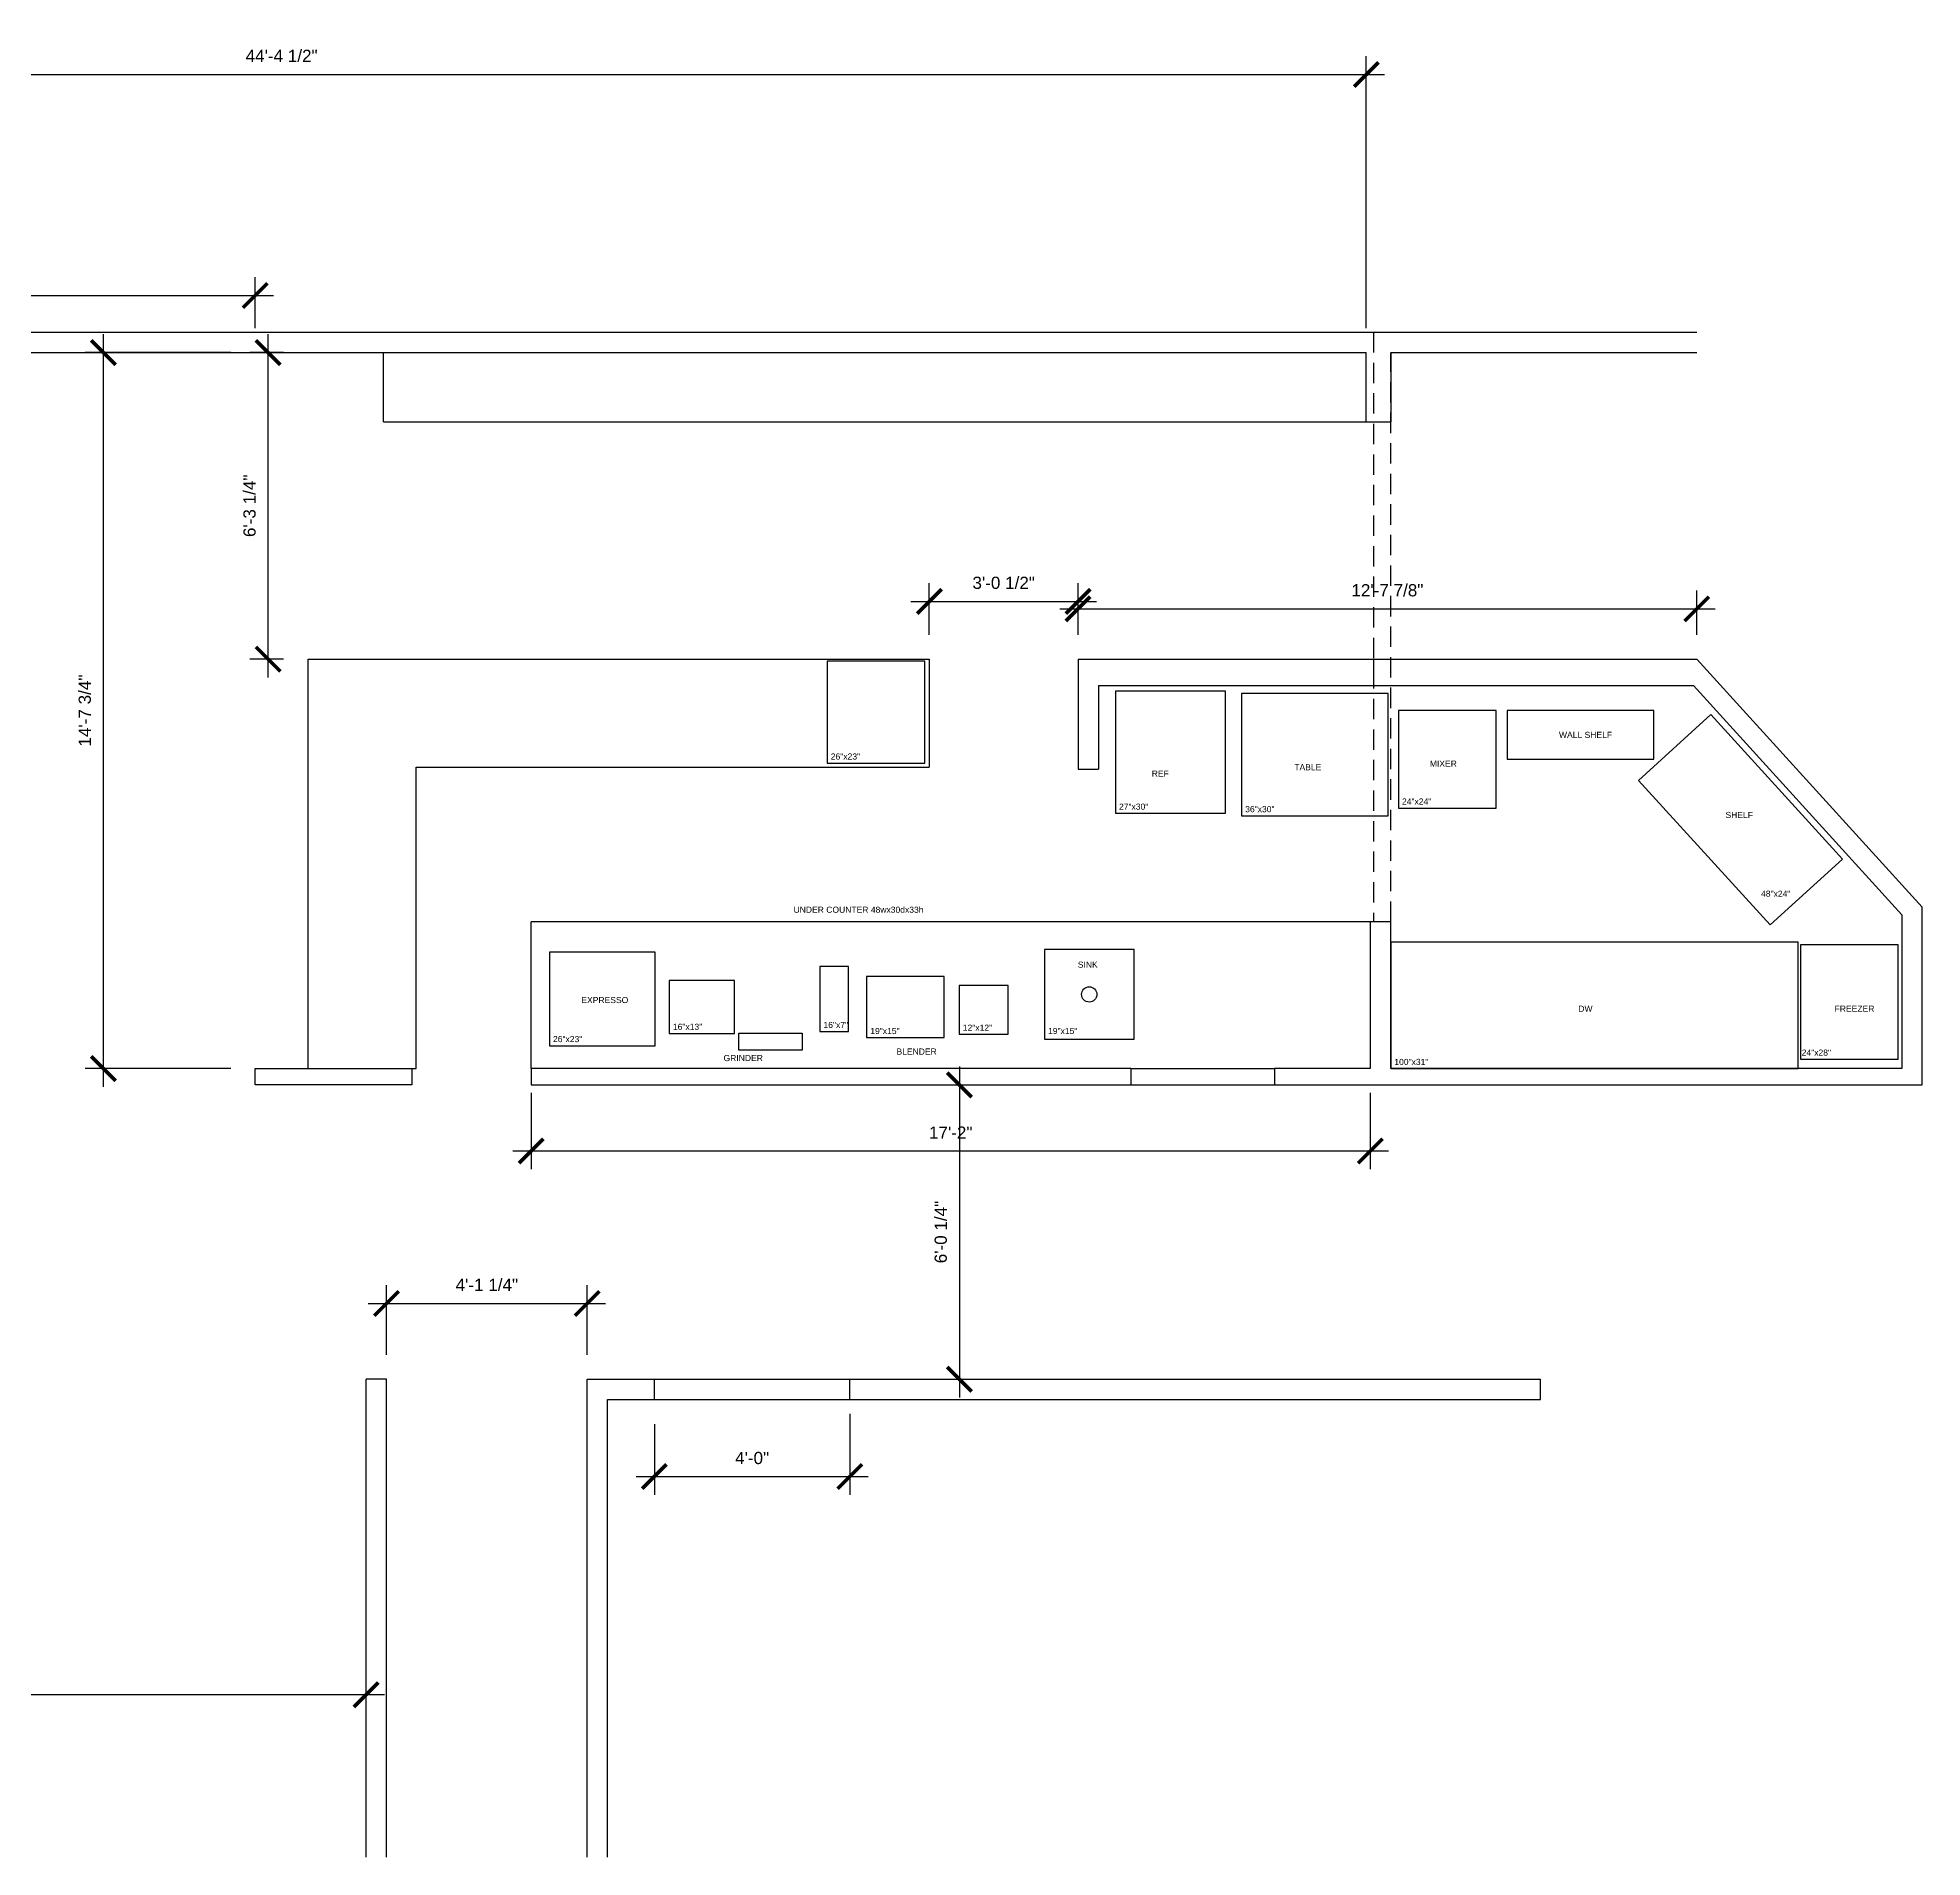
# Model space of a CAD drawing. Header units: inches. Extents: x -40 to 669, y -20 to 427.
# Drawn here: x 206.4 to 669, y -19.9 to 426.8 of the extents above; entities that cross this region are included whole.
import ezdxf

# ---------------------------------------------------------------- set-up
doc = ezdxf.new("R2010")
doc.units = ezdxf.units.IN
doc.header["$LTSCALE"] = 20
doc.linetypes.add('HIDDEN', pattern=[0.375, 0.25, -0.125])
doc.styles.get("Standard").update_dxf_attribs({"font": 'arial.ttf'})
doc.dimstyles.new('Arch96', dxfattribs={"dimscale": 96, "dimtxt": 0.03125, "dimasz": 0.0625, "dimexe": 0.046875, "dimexo": 0.0625, "dimgap": 0.03125, "dimtad": 1, "dimtoh": 1, "dimdec": 4, "dimzin": 3, "dimdsep": 46, "dimlunit": 4, "dimtxsty": 'Standard', "dimblk1": 'ARCHTICK', "dimblk2": 'ARCHTICK', "dimsah": 1, "dimcen": 0.1875, "dimdle": 0.046875, "dimclrd": 256, "dimclre": 256, "dimclrt": 256, "dimaunit": 1, "dimadec": 3, "dimazin": 2, "dimtfac": 1, "dimtdec": 4, "dimtmove": 2, "dimatfit": 3, "dimldrblk": 'ARO14', "dimfxl": 1, "dimfrac": 2, "dimlwd": -3, "dimlwe": -3, "dimarcsym": 0})

# ---------------------------------------------------------------- blocks, each defined once
blk = doc.blocks.new('_ARCHTICK')
at = {"linetype": 'ByBlock', "const_width": 0.15}
blk.add_lwpolyline([(-0.5, -0.5), (0.5, 0.5)], dxfattribs=at)
blk = doc.blocks.new('*D9')
at = {"lineweight": -3, "transparency": 16777216}
for p, q in [((0, 355.5), (0, 367.99)), ((259.75, 355.5), (259.75, 367.99)), ((-4.5, 363.49), (264.25, 363.49))]:
    blk.add_line(p, q, dxfattribs=at)
at = {"layer": 'Defpoints', "color": 0, "transparency": 16777216}
for p in [(259.75, 363.49), (0, 349.5), (259.75, 349.5)]:
    blk.add_point(p, dxfattribs=at)
at = {"lineweight": -3, "transparency": 16777216, "xscale": 6, "yscale": 6, "zscale": 6, "rotation": 180}
blk.add_blockref('_ARCHTICK', (0, 363.49), dxfattribs=at)
at = {"lineweight": -3, "transparency": 16777216, "xscale": 6, "yscale": 6, "zscale": 6}
blk.add_blockref('_ARCHTICK', (259.75, 363.49), dxfattribs=at)
at = {"transparency": 16777216, "insert": (129.88, 368.05), "char_height": 3, "attachment_point": 5}
blk.add_mtext('21\'-7 3/4"', dxfattribs=at)
blk = doc.blocks.new('ARO14')
blk.add_line((0, 0), (-1.021, 0))
at = {"const_width": 0.0625}
blk.add_lwpolyline([(-0.77, 0.468), (0, 0), (-0.77, -0.468)], dxfattribs=at)
blk = doc.blocks.new('*D10')
at = {"lineweight": -3, "transparency": 16777216}
for p, q in [((0, 355.5), (0, 422.26)), ((532.52, 355.5), (532.52, 422.26)), ((-4.5, 417.76), (537.02, 417.76))]:
    blk.add_line(p, q, dxfattribs=at)
at = {"layer": 'Defpoints', "color": 0, "transparency": 16777216}
for p in [(532.52, 417.76), (0, 349.5), (532.52, 349.5)]:
    blk.add_point(p, dxfattribs=at)
at = {"lineweight": -3, "transparency": 16777216, "xscale": 6, "yscale": 6, "zscale": 6, "rotation": 180}
blk.add_blockref('_ARCHTICK', (0, 417.76), dxfattribs=at)
at = {"lineweight": -3, "transparency": 16777216, "xscale": 6, "yscale": 6, "zscale": 6}
blk.add_blockref('_ARCHTICK', (532.52, 417.76), dxfattribs=at)
at = {"transparency": 16777216, "insert": (266.26, 422.31), "char_height": 3, "attachment_point": 5}
blk.add_mtext('44\'-4 1/2"', dxfattribs=at)
blk = doc.blocks.new('*D21')
at = {"lineweight": -3, "transparency": 16777216}
for p, q in [((262.94, 269.75), (262.94, 354)), ((266.75, 349.5), (258.44, 349.5)), ((266.75, 274.25), (258.44, 274.25))]:
    blk.add_line(p, q, dxfattribs=at)
at = {"layer": 'Defpoints', "color": 0, "transparency": 16777216}
for p in [(262.94, 349.5), (272.75, 349.5), (272.75, 274.25)]:
    blk.add_point(p, dxfattribs=at)
at = {"lineweight": -3, "transparency": 16777216, "xscale": 6, "yscale": 6, "zscale": 6}
for p, rotation in [((262.94, 349.5), 90), ((262.94, 274.25), 270)]:
    blk.add_blockref('_ARCHTICK', p, dxfattribs=dict(at, rotation=rotation))
at = {"transparency": 16777216, "insert": (258.39, 311.88), "char_height": 3, "attachment_point": 5, "rotation": 90}
blk.add_mtext('6\'-3 1/4"', dxfattribs=at)
blk = doc.blocks.new('*D22')
at = {"lineweight": -3, "transparency": 16777216}
for p, q in [((222.5, 169.25), (222.5, 354)), ((253.75, 349.5), (218, 349.5)), ((253.75, 173.75), (218, 173.75))]:
    blk.add_line(p, q, dxfattribs=at)
at = {"layer": 'Defpoints', "color": 0, "transparency": 16777216}
for p in [(222.5, 349.5), (259.75, 349.5), (259.75, 173.75)]:
    blk.add_point(p, dxfattribs=at)
at = {"lineweight": -3, "transparency": 16777216, "xscale": 6, "yscale": 6, "zscale": 6}
for p, rotation in [((222.5, 349.5), 90), ((222.5, 173.75), 270)]:
    blk.add_blockref('_ARCHTICK', p, dxfattribs=dict(at, rotation=rotation))
at = {"transparency": 16777216, "insert": (217.95, 261.62), "char_height": 3, "attachment_point": 5, "rotation": 90}
blk.add_mtext('14\'-7 3/4"', dxfattribs=at)
blk = doc.blocks.new('*D23')
at = {"lineweight": -3, "transparency": 16777216}
for p, q in [((425.25, 280.25), (425.25, 292.91)), ((461.75, 280.25), (461.75, 292.91)), ((420.75, 288.41), (466.25, 288.41))]:
    blk.add_line(p, q, dxfattribs=at)
at = {"layer": 'Defpoints', "color": 0, "transparency": 16777216}
for p in [(461.75, 288.41), (425.25, 274.25), (461.75, 274.25)]:
    blk.add_point(p, dxfattribs=at)
at = {"lineweight": -3, "transparency": 16777216, "xscale": 6, "yscale": 6, "zscale": 6, "rotation": 180}
blk.add_blockref('_ARCHTICK', (425.25, 288.41), dxfattribs=at)
at = {"lineweight": -3, "transparency": 16777216, "xscale": 6, "yscale": 6, "zscale": 6}
blk.add_blockref('_ARCHTICK', (461.75, 288.41), dxfattribs=at)
at = {"transparency": 16777216, "insert": (443.5, 292.96), "char_height": 3, "attachment_point": 5}
blk.add_mtext('3\'-0 1/2"', dxfattribs=at)
blk = doc.blocks.new('*D24')
at = {"lineweight": -3, "transparency": 16777216}
for p, q in [((327.5, 167.75), (327.5, 149.02)), ((533.5, 167.75), (533.5, 149.02)), ((323, 153.52), (538, 153.52))]:
    blk.add_line(p, q, dxfattribs=at)
at = {"layer": 'Defpoints', "color": 0, "transparency": 16777216}
for p in [(327.5, 173.75), (533.5, 173.75), (533.5, 153.52)]:
    blk.add_point(p, dxfattribs=at)
at = {"lineweight": -3, "transparency": 16777216, "xscale": 6, "yscale": 6, "zscale": 6, "rotation": 180}
blk.add_blockref('_ARCHTICK', (327.5, 153.52), dxfattribs=at)
at = {"lineweight": -3, "transparency": 16777216, "xscale": 6, "yscale": 6, "zscale": 6}
blk.add_blockref('_ARCHTICK', (533.5, 153.52), dxfattribs=at)
at = {"transparency": 16777216, "insert": (430.5, 158.02), "char_height": 3, "attachment_point": 5}
blk.add_mtext('17\'-2"', dxfattribs=at)
blk = doc.blocks.new('*D25')
at = {"lineweight": -3, "transparency": 16777216}
for p, q in [((461.75, 280.25), (461.75, 291.08)), ((613.63, 280.25), (613.63, 291.08)), ((457.25, 286.58), (618.13, 286.58))]:
    blk.add_line(p, q, dxfattribs=at)
at = {"layer": 'Defpoints', "color": 0, "transparency": 16777216}
for p in [(613.63, 286.58), (461.75, 274.25), (613.63, 274.25)]:
    blk.add_point(p, dxfattribs=at)
at = {"lineweight": -3, "transparency": 16777216, "xscale": 6, "yscale": 6, "zscale": 6, "rotation": 180}
blk.add_blockref('_ARCHTICK', (461.75, 286.58), dxfattribs=at)
at = {"lineweight": -3, "transparency": 16777216, "xscale": 6, "yscale": 6, "zscale": 6}
blk.add_blockref('_ARCHTICK', (613.63, 286.58), dxfattribs=at)
at = {"transparency": 16777216, "insert": (537.69, 291.13), "char_height": 3, "attachment_point": 5}
blk.add_mtext('12\'-7 7/8"', dxfattribs=at)
blk = doc.blocks.new('*D26')
at = {"lineweight": -3, "transparency": 16777216}
for p, q in [((432.63, 174.25), (432.63, 93)), ((407.12, 169.75), (437.13, 169.75)), ((419.12, 97.5), (437.13, 97.5))]:
    blk.add_line(p, q, dxfattribs=at)
at = {"layer": 'Defpoints', "color": 0, "transparency": 16777216}
for p in [(401.12, 169.75), (413.12, 97.5), (432.63, 97.5)]:
    blk.add_point(p, dxfattribs=at)
at = {"lineweight": -3, "transparency": 16777216, "xscale": 6, "yscale": 6, "zscale": 6}
for p, rotation in [((432.63, 169.75), 90), ((432.63, 97.5), 270)]:
    blk.add_blockref('_ARCHTICK', p, dxfattribs=dict(at, rotation=rotation))
at = {"transparency": 16777216, "insert": (428.07, 133.62), "char_height": 3, "attachment_point": 5, "rotation": 90}
blk.add_mtext('6\'-0 1/4"', dxfattribs=at)
blk = doc.blocks.new('*D27')
at = {"lineweight": -3, "transparency": 16777216}
for p, q in [((292, 103.5), (292, 120.58)), ((341.25, 103.5), (341.25, 120.58)), ((287.5, 116.08), (345.75, 116.08))]:
    blk.add_line(p, q, dxfattribs=at)
at = {"layer": 'Defpoints', "color": 0, "transparency": 16777216}
for p in [(341.25, 116.08), (292, 97.5), (341.25, 97.5)]:
    blk.add_point(p, dxfattribs=at)
at = {"lineweight": -3, "transparency": 16777216, "xscale": 6, "yscale": 6, "zscale": 6, "rotation": 180}
blk.add_blockref('_ARCHTICK', (292, 116.08), dxfattribs=at)
at = {"lineweight": -3, "transparency": 16777216, "xscale": 6, "yscale": 6, "zscale": 6}
blk.add_blockref('_ARCHTICK', (341.25, 116.08), dxfattribs=at)
at = {"transparency": 16777216, "insert": (316.63, 120.63), "char_height": 3, "attachment_point": 5}
blk.add_mtext('4\'-1 1/4"', dxfattribs=at)
blk = doc.blocks.new('*D28')
at = {"lineweight": -3, "transparency": 16777216}
for p, q in [((405.75, 89), (405.75, 69.11)), ((357.75, 86.5), (357.75, 69.11)), ((353.25, 73.61), (410.25, 73.61))]:
    blk.add_line(p, q, dxfattribs=at)
at = {"layer": 'Defpoints', "color": 0, "transparency": 16777216}
for p in [(405.75, 95), (357.75, 92.5), (405.75, 73.61)]:
    blk.add_point(p, dxfattribs=at)
at = {"lineweight": -3, "transparency": 16777216, "xscale": 6, "yscale": 6, "zscale": 6, "rotation": 180}
blk.add_blockref('_ARCHTICK', (357.75, 73.61), dxfattribs=at)
at = {"lineweight": -3, "transparency": 16777216, "xscale": 6, "yscale": 6, "zscale": 6}
blk.add_blockref('_ARCHTICK', (405.75, 73.61), dxfattribs=at)
at = {"transparency": 16777216, "insert": (381.75, 78.14), "char_height": 3, "attachment_point": 5}
blk.add_mtext('4\'-0"', dxfattribs=at)
blk = doc.blocks.new('*D29')
at = {"lineweight": -3, "transparency": 16777216}
for p, q in [((0, 1), (0, 24.55)), ((287, -13.86), (287, 24.55)), ((291.5, 20.05), (-4.5, 20.05))]:
    blk.add_line(p, q, dxfattribs=at)
at = {"layer": 'Defpoints', "color": 0, "transparency": 16777216}
for p in [(0, 20.05), (0, -5), (287, -19.86)]:
    blk.add_point(p, dxfattribs=at)
at = {"lineweight": -3, "transparency": 16777216, "xscale": 6, "yscale": 6, "zscale": 6, "rotation": 180}
blk.add_blockref('_ARCHTICK', (0, 20.05), dxfattribs=at)
at = {"lineweight": -3, "transparency": 16777216, "xscale": 6, "yscale": 6, "zscale": 6}
blk.add_blockref('_ARCHTICK', (287, 20.05), dxfattribs=at)
at = {"transparency": 16777216, "insert": (143.5, 24.59), "char_height": 3, "attachment_point": 5}
blk.add_mtext('23\'-11"', dxfattribs=at)

msp = doc.modelspace()

# ---------------------------------------------------------------- linework, layer by layer
for p, q in [((-5, 354.5), (613.63485, 354.5)), ((0, 349.5), (532.52083, 349.5)), ((291.28083, 332.5), (291.28083, 349.5)), ((532.52083, 332.5), (532.52083, 349.5)), ((538.58542, 332.5), (538.58542, 349.5)), ((538.58542, 349.5), (613.63485, 349.5)), ((291.28083, 332.5), (538.58542, 332.5)), ((272.75, 173.75), (272.75, 274.25)), ((272.75, 274.25), (425.25, 274.25)), ((425.25, 274.25), (425.25, 247.75)), ((461.75, 274.25), (461.75, 247.25)), ((461.75, 274.25), (613.63485, 274.25)), ((534.25, 274.25), (534.25, 267.75)), ((613.63485, 274.25), (669, 213.3704)), ((466.75, 267.75), (612.84511, 267.75)), ((466.75, 267.75), (466.75, 247.25)), ((612.84511, 267.75), (664, 211.5)), ((299.25, 173.75), (299.25, 247.75)), ((299.25, 247.75), (425.25, 247.75)), ((461.75, 247.25), (466.75, 247.25)), ((669, 169.75), (669, 213.3704)), ((533.5, 209.75), (327.5, 209.75)), ((327.5, 173.75), (327.5, 209.75)), ((533.5, 209.75), (533.5, 173.75)), ((538.5, 209.75), (533.5, 209.75)), ((538.5, 173.75), (538.5, 209.75)), ((664, 211.5), (664, 173.75)), ((298.25, 173.75), (299.25, 173.75)), ((327.5, 173.75), (327.5, 169.75)), ((474.75, 173.75), (327.5, 173.75)), ((474.75, 173.75), (474.75, 169.75)), ((474.75, 173.75), (510, 173.75)), ((533.5, 173.75), (510, 173.75)), ((510, 173.75), (510, 169.75)), ((664, 173.75), (538.5, 173.75)), ((327.5, 169.75), (474.75, 169.75)), ((474.75, 169.75), (510, 169.75)), ((510, 169.75), (669, 169.75)), ((287, -19.85964), (287, 97.5)), ((292, 97.5), (287, 97.5)), ((292, -19.85964), (292, 97.5)), ((341.25, 97.5), (357.75, 97.5)), ((341.25, -19.85964), (341.25, 97.5)), ((357.75, 92.5), (357.75, 97.5)), ((357.75, 97.5), (405.75, 97.5)), ((405.75, 92.5), (405.75, 97.5)), ((405.75, 97.5), (575.25, 97.5)), ((575.25, 92.5), (575.25, 97.5)), ((346.25, 92.5), (357.75, 92.5)), ((346.25, -19.85964), (346.25, 92.5)), ((357.75, 92.5), (405.75, 92.5)), ((405.75, 92.5), (575.25, 92.5))]:
    msp.add_line(p, q)
at = {"linetype": 'HIDDEN'}
for p, q in [((534.25, 354.5), (534.25, 209.75)), ((538.5, 209.75), (538.5, 349.5))]:
    msp.add_line(p, q, dxfattribs=at)
for points in [[(400.16645, 248.72012), (424.16645, 248.72012), (424.16645, 273.72012), (400.16645, 273.72012)], [(470.91411, 236.41183), (497.91411, 236.41183), (497.91411, 266.41183), (470.91411, 266.41183)], [(501.8867, 235.79481), (537.8867, 235.79481), (537.8867, 265.79481), (501.8867, 265.79481)], [(540.38357, 237.67452), (564.38357, 237.67452), (564.38357, 261.67452), (540.38357, 261.67452)], [(567.07472, 249.67452), (603.07472, 249.67452), (603.07472, 261.67452), (567.07472, 261.67452)], [(631.68432, 209.00089), (649.40991, 225.18123), (617.04923, 260.63241), (599.32364, 244.45207)], [(538.5, 173.75), (638.5, 173.75), (638.5, 204.75), (538.5, 204.75)], [(639.08557, 176.0839), (663.08557, 176.0839), (663.08557, 204.0839), (639.08557, 204.0839)], [(331.97731, 179.35341), (357.97731, 179.35341), (357.97731, 202.35341), (331.97731, 202.35341)], [(453.5, 180.94911), (475.5, 180.94911), (475.5, 202.94911), (453.5, 202.94911)], [(361.40895, 182.37599), (377.40895, 182.37599), (377.40895, 195.37599), (361.40895, 195.37599)], [(405.37444, 182.83325), (405.37444, 198.83325), (398.37444, 198.83325), (398.37444, 182.83325)], [(409.86094, 181.34006), (428.86094, 181.34006), (428.86094, 196.34006), (409.86094, 196.34006)], [(432.57587, 182.15242), (444.57587, 182.15242), (444.57587, 194.15242), (432.57587, 194.15242)], [(378.51992, 182.45798), (394.00429, 182.45798), (394.00429, 178.27805), (378.51992, 178.27805)], [(259.75, 173.75), (298.25, 173.75), (298.25, 169.75), (259.75, 169.75)]]:
    msp.add_lwpolyline(points, close=True)
msp.add_circle((464.5, 191.94911), 1.87909)

# ---------------------------------------------------------------- texts
at = {"char_height": 1.5, "attachment_point": 1}
for s, width, insert in [('WALL SHELF', 14.7967491, (579.81278, 256.40141)), ('26"x23"', 7.2146084, (401.06279, 251.09671)), ('REF', 7.2146084, (479.84151, 246.8971)), ('TABLE', 7.2146084, (514.84646, 248.46653)), ('MIXER', 7.2146084, (548.10552, 249.33843)), ('27"x30"', 7.2146084, (471.81046, 238.78842)), ('36"x30"', 7.2146084, (502.78305, 238.1714)), ('24"x24"', 7.2146084, (541.27991, 240.05111)), ('SHELF', 7.2146084, (620.67717, 236.74713)), ('48"x24"', 7.2146084, (629.42254, 217.41528)), ('UNDER COUNTER 48wx30dx33h', 43.9043512, (391.91857, 213.48504)), ('SINK', 7.2146084, (461.69498, 200.00138)), ('EXPRESSO', 7.2146084, (339.82798, 191.3147)), ('16"x7"', 7.2146084, (399.27078, 185.20983)), ('DW', 7.2146084, (584.55846, 189.18114)), ('FREEZER', 7.2146084, (647.46536, 189.18114)), ('26"x23"', 7.2146084, (332.87365, 181.73)), ('16"x13"', 7.2146084, (362.30529, 184.75258)), ('19"x15"', 7.2146084, (410.75728, 183.71665)), ('12"x12"', 7.2146084, (433.47221, 184.529)), ('19"x15"', 7.2146084, (454.39634, 183.71665)), ('GRINDER', 7.2146084, (374.73719, 177.07484)), ('BLENDER', 7.2146084, (417.1864, 178.67195)), ('100"x31"', 7.2146084, (539.39634, 176.12659)), ('24"x28"', 7.2146084, (639.39634, 178.41013))]:
    msp.add_mtext_dynamic_manual_height_columns(s, width=width, gutter_width=12.5, heights=[0], dxfattribs=dict(at, insert=insert))

# ---------------------------------------------------------------- dimensions: what is measured, and where the dimension line sits
for base, p1, p2, picture, middle in [((532.52083, 417.76046), (0, 349.5), (532.52083, 349.5), '*D10', (266.26042, 422.31162)), ((259.75, 363.49468), (0, 349.5), (259.75, 349.5), '*D9', (129.875, 368.04686)), ((461.75, 288.40711), (425.25, 274.25), (461.75, 274.25), '*D23', (443.5, 292.95929)), ((613.634854, 286.578553), (461.75, 274.25), (613.634854, 274.25), '*D25', (537.692427, 291.129713)), ((533.5, 153.51641), (327.5, 173.75), (533.5, 173.75), '*D24', (430.5, 158.02255)), ((341.25, 116.07629), (292, 97.5), (341.25, 97.5), '*D27', (316.625, 120.62745)), ((405.75, 73.6078), (357.75, 92.5), (405.75, 95), '*D28', (381.75, 78.13952)), ((0, 20.05236), (287, -19.85964), (0, -5), '*D29', (143.5, 24.5851))]:
    dim = msp.add_linear_dim(base=base, p1=p1, p2=p2, dimstyle='Arch96')
    dim.commit()
    dim.dimension.update_dxf_attribs({"geometry": picture, "text_midpoint": middle})
for base, p1, p2, picture, middle in [((222.499, 349.5), (259.75, 173.75), (259.75, 349.5), '*D22', (217.94681, 261.625)), ((262.93868, 349.5), (272.75, 274.25), (272.75, 349.5), '*D21', (258.3865, 311.875)), ((432.6251, 97.5), (401.125, 169.75), (413.125, 97.5), '*D26', (428.07394, 133.625))]:
    dim = msp.add_linear_dim(base=base, p1=p1, p2=p2, angle=90, dimstyle='Arch96')
    dim.commit()
    dim.dimension.update_dxf_attribs({"geometry": picture, "text_midpoint": middle})

doc.saveas('drawing.dxf')
